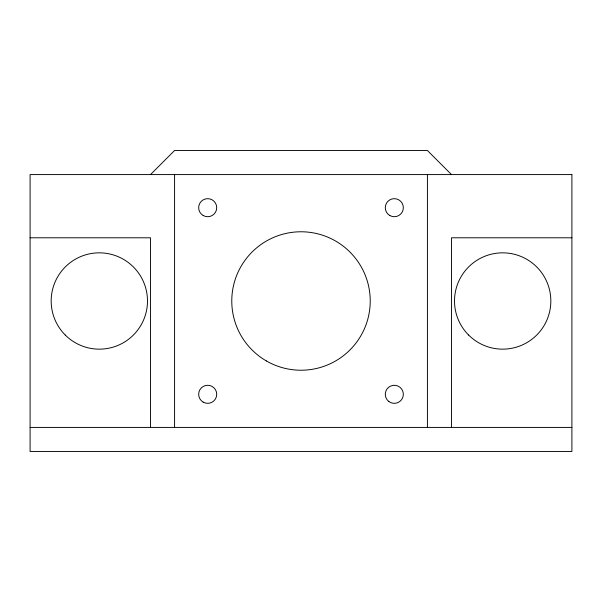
<?xml version="1.0" encoding="UTF-8"?>
<svg xmlns="http://www.w3.org/2000/svg" width="602" height="602" viewBox="0 0 602 602"><rect width="100%" height="100%" fill="white"/><g stroke="black" fill="none" stroke-linecap="round" stroke-linejoin="round"><path stroke-width="0.9" d="M150.5 174.58L174.58 150.5L427.42 150.5L451.5 174.58M30.1 237.79L150.5 237.79L150.5 427.42M571.9 237.79L451.5 237.79L451.5 427.42M30.1 427.42L571.9 427.42M427.42 174.58L427.42 427.42M174.58 174.58L174.58 427.42M571.9 174.58L30.1 174.58L30.1 451.5L571.9 451.5L571.9 174.58M388.787 401.451A9.03 9.03 0 0 0 403.257 395.522A9.03 9.03 0 0 0 390.886 385.957A9.03 9.03 0 0 0 388.787 401.451M266.385 360.952A69.23 69.23 0 0 0 370.23 301A69.23 69.23 0 0 0 266.385 241.048A69.23 69.23 0 0 0 266.385 360.952M203.175 402.128A9.03 9.03 0 0 0 216.72 394.31A9.03 9.03 0 0 0 203.175 386.492A9.03 9.03 0 0 0 203.175 402.128M203.175 215.508A9.03 9.03 0 0 0 216.72 207.69A9.03 9.03 0 0 0 203.175 199.872A9.03 9.03 0 0 0 203.175 215.508M389.795 215.508A9.03 9.03 0 0 0 403.34 207.69A9.03 9.03 0 0 0 389.795 199.872A9.03 9.03 0 0 0 389.795 215.508M468.619 335.051A48.16 48.16 0 0 0 549.19 313.461A48.16 48.16 0 0 0 490.209 254.48A48.16 48.16 0 0 0 468.619 335.051M65.279 335.051A48.16 48.16 0 0 0 145.85 313.461A48.16 48.16 0 0 0 86.869 254.48A48.16 48.16 0 0 0 65.279 335.051"/></g></svg>
